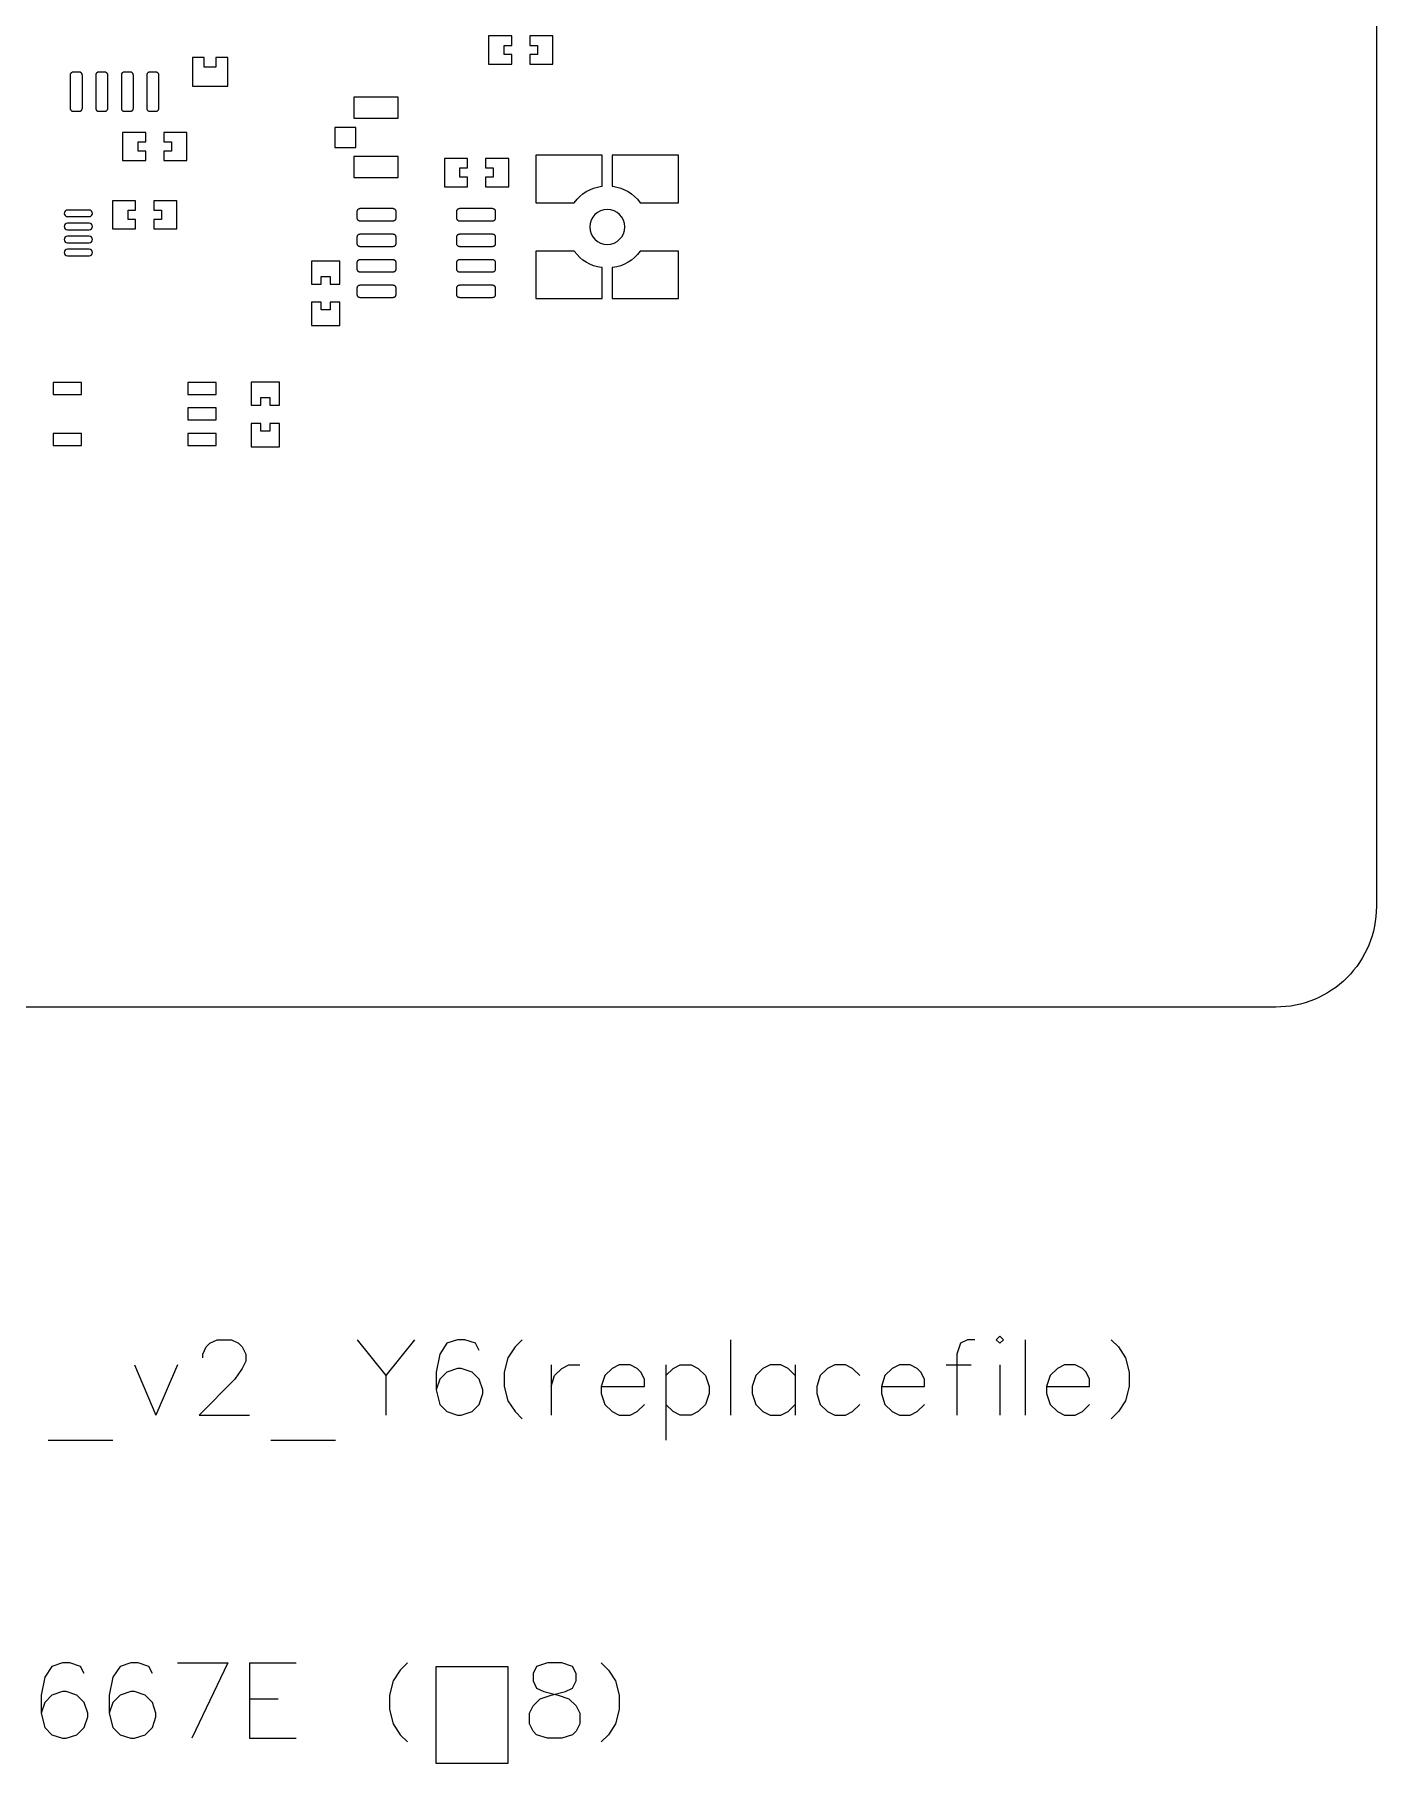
# Model space of a CAD drawing. Extents: x -75 to 75, y -125 to 75.
# Drawn here: x 8.3 to 75, y -112.6 to -26.6 of the extents above; entities that cross this region are included whole.
import ezdxf

# ---------------------------------------------------------------- set-up
doc = ezdxf.new("R2010")
doc.units = 0
doc.header["$MEASUREMENT"] = 0
doc.layers.get('0').update_dxf_attribs({"linetype": 'CONTINUOUS'})

msp = doc.modelspace()

# ---------------------------------------------------------------- linework, layer by layer
for points in [[(74.9996, -0.250297), (74.9996, -70.000298), (74.9996, -70.000298, -0.414214), (69.999604, -75.000293), (69.999604, -75.000293), (0.24958, -75.000293)], [(10.99, -35.69, 0.970149), (10.99, -35.36), (10.99, -35.36), (9.91, -35.36), (9.91, -35.36, 0.970163), (9.91, -35.69), (9.91, -35.69), (10.99, -35.69)], [(10.99, -36.34, 0.970149), (10.99, -36.01), (10.99, -36.01), (9.91, -36.01), (9.91, -36.01, 0.970163), (9.91, -36.34), (9.91, -36.34), (10.99, -36.34)], [(35.88, -36.2, 1), (37.62, -36.2), (37.62, -36.2, 1), (35.88, -36.2)], [(10.99, -36.99, 0.970149), (10.99, -36.66), (10.99, -36.66), (9.91, -36.66), (9.91, -36.66, 0.970163), (9.91, -36.99), (9.91, -36.99), (10.99, -36.99)], [(10.99, -37.64, 0.970149), (10.99, -37.31), (10.99, -37.31), (9.91, -37.31), (9.91, -37.31, 0.970163), (9.91, -37.64), (9.91, -37.64), (10.99, -37.64)]]:
    msp.add_lwpolyline(points, format="xyb")
for points in [[(32, -26.7), (30.85, -26.7), (30.85, -26.7), (30.85, -28.1), (30.85, -28.1), (32, -28.1), (32, -28.1), (32, -27.63), (32, -27.63), (31.62, -27.63), (31.62, -27.63), (31.62, -27.17), (31.62, -27.17), (32, -27.17), (32, -27.17), (32, -26.7)], [(34.05, -26.7), (32.9, -26.7), (32.9, -26.7), (32.9, -27.17), (32.9, -27.17), (33.28, -27.17), (33.28, -27.17), (33.28, -27.63), (33.28, -27.63), (32.9, -27.63), (32.9, -27.63), (32.9, -28.1), (32.9, -28.1), (34.05, -28.1), (34.05, -28.1), (34.05, -26.7)], [(17.88, -27.78), (17.29, -27.78), (17.29, -27.78), (17.29, -28.25), (17.29, -28.25), (16.71, -28.25), (16.71, -28.25), (16.71, -27.78), (16.71, -27.78), (16.12, -27.78), (16.12, -27.78), (16.12, -29.2), (16.12, -29.2), (17.88, -29.2), (17.88, -29.2), (17.88, -27.78)], [(10.49, -28.5), (10.2, -28.5), (10.2, -28.5), (10.18, -28.5), (10.18, -28.5), (10.17, -28.5), (10.17, -28.5), (10.15, -28.51), (10.15, -28.51), (10.14, -28.51), (10.14, -28.51), (10.12, -28.52), (10.12, -28.52), (10.11, -28.53), (10.11, -28.53), (10.1, -28.53), (10.1, -28.53), (10.09, -28.54), (10.09, -28.54), (10.08, -28.56), (10.08, -28.56), (10.07, -28.57), (10.07, -28.57), (10.06, -28.58), (10.06, -28.58), (10.06, -28.59), (10.06, -28.59), (10.05, -28.61), (10.05, -28.61), (10.05, -28.62), (10.05, -28.62), (10.05, -28.64), (10.05, -28.64), (10.05, -28.65), (10.05, -28.65), (10.05, -30.3), (10.05, -30.3), (10.05, -30.32), (10.05, -30.32), (10.05, -30.33), (10.05, -30.33), (10.05, -30.34), (10.05, -30.34), (10.06, -30.36), (10.06, -30.36), (10.06, -30.37), (10.06, -30.37), (10.07, -30.38), (10.07, -30.38), (10.08, -30.39), (10.08, -30.39), (10.09, -30.41), (10.09, -30.41), (10.1, -30.42), (10.1, -30.42), (10.11, -30.42), (10.11, -30.42), (10.12, -30.43), (10.12, -30.43), (10.14, -30.44), (10.14, -30.44), (10.15, -30.44), (10.15, -30.44), (10.17, -30.45), (10.17, -30.45), (10.18, -30.45), (10.18, -30.45), (10.2, -30.45), (10.2, -30.45), (10.49, -30.45), (10.49, -30.45), (10.51, -30.45), (10.51, -30.45), (10.52, -30.45), (10.52, -30.45), (10.54, -30.44), (10.54, -30.44), (10.55, -30.44), (10.55, -30.44), (10.57, -30.43), (10.57, -30.43), (10.58, -30.42), (10.58, -30.42), (10.59, -30.42), (10.59, -30.42), (10.6, -30.41), (10.6, -30.41), (10.61, -30.39), (10.61, -30.39), (10.62, -30.38), (10.62, -30.38), (10.63, -30.37), (10.63, -30.37), (10.63, -30.36), (10.63, -30.36), (10.64, -30.34), (10.64, -30.34), (10.64, -30.33), (10.64, -30.33), (10.64, -30.32), (10.64, -30.32), (10.65, -30.3), (10.65, -30.3), (10.65, -28.65), (10.65, -28.65), (10.64, -28.64), (10.64, -28.64), (10.64, -28.62), (10.64, -28.62), (10.64, -28.61), (10.64, -28.61), (10.63, -28.59), (10.63, -28.59), (10.63, -28.58), (10.63, -28.58), (10.62, -28.57), (10.62, -28.57), (10.61, -28.56), (10.61, -28.56), (10.6, -28.54), (10.6, -28.54), (10.59, -28.53), (10.59, -28.53), (10.58, -28.53), (10.58, -28.53), (10.57, -28.52), (10.57, -28.52), (10.55, -28.51), (10.55, -28.51), (10.54, -28.51), (10.54, -28.51), (10.52, -28.5), (10.52, -28.5), (10.51, -28.5), (10.51, -28.5), (10.49, -28.5)], [(11.77, -28.5), (11.46, -28.5), (11.46, -28.5), (11.45, -28.5), (11.45, -28.5), (11.44, -28.5), (11.44, -28.5), (11.42, -28.51), (11.42, -28.51), (11.41, -28.51), (11.41, -28.51), (11.39, -28.52), (11.39, -28.52), (11.38, -28.53), (11.38, -28.53), (11.37, -28.53), (11.37, -28.53), (11.36, -28.54), (11.36, -28.54), (11.35, -28.56), (11.35, -28.56), (11.34, -28.57), (11.34, -28.57), (11.33, -28.58), (11.33, -28.58), (11.33, -28.59), (11.33, -28.59), (11.32, -28.61), (11.32, -28.61), (11.32, -28.62), (11.32, -28.62), (11.32, -28.64), (11.32, -28.64), (11.32, -28.65), (11.32, -28.65), (11.32, -30.3), (11.32, -30.3), (11.32, -30.32), (11.32, -30.32), (11.32, -30.33), (11.32, -30.33), (11.32, -30.34), (11.32, -30.34), (11.33, -30.36), (11.33, -30.36), (11.33, -30.37), (11.33, -30.37), (11.34, -30.38), (11.34, -30.38), (11.35, -30.39), (11.35, -30.39), (11.36, -30.41), (11.36, -30.41), (11.37, -30.42), (11.37, -30.42), (11.38, -30.42), (11.38, -30.42), (11.39, -30.43), (11.39, -30.43), (11.41, -30.44), (11.41, -30.44), (11.42, -30.44), (11.42, -30.44), (11.44, -30.45), (11.44, -30.45), (11.45, -30.45), (11.45, -30.45), (11.46, -30.45), (11.46, -30.45), (11.77, -30.45), (11.77, -30.45), (11.78, -30.45), (11.78, -30.45), (11.79, -30.45), (11.79, -30.45), (11.81, -30.44), (11.81, -30.44), (11.82, -30.44), (11.82, -30.44), (11.84, -30.43), (11.84, -30.43), (11.85, -30.42), (11.85, -30.42), (11.86, -30.42), (11.86, -30.42), (11.87, -30.41), (11.87, -30.41), (11.88, -30.39), (11.88, -30.39), (11.89, -30.38), (11.89, -30.38), (11.9, -30.37), (11.9, -30.37), (11.9, -30.36), (11.9, -30.36), (11.91, -30.34), (11.91, -30.34), (11.91, -30.33), (11.91, -30.33), (11.91, -30.32), (11.91, -30.32), (11.92, -30.3), (11.92, -30.3), (11.92, -28.65), (11.92, -28.65), (11.91, -28.64), (11.91, -28.64), (11.91, -28.62), (11.91, -28.62), (11.91, -28.61), (11.91, -28.61), (11.9, -28.59), (11.9, -28.59), (11.9, -28.58), (11.9, -28.58), (11.89, -28.57), (11.89, -28.57), (11.88, -28.56), (11.88, -28.56), (11.87, -28.54), (11.87, -28.54), (11.86, -28.53), (11.86, -28.53), (11.85, -28.53), (11.85, -28.53), (11.84, -28.52), (11.84, -28.52), (11.82, -28.51), (11.82, -28.51), (11.81, -28.51), (11.81, -28.51), (11.79, -28.5), (11.79, -28.5), (11.78, -28.5), (11.78, -28.5), (11.77, -28.5)], [(13.04, -28.5), (12.73, -28.5), (12.73, -28.5), (12.72, -28.5), (12.72, -28.5), (12.71, -28.5), (12.71, -28.5), (12.69, -28.51), (12.69, -28.51), (12.68, -28.51), (12.68, -28.51), (12.66, -28.52), (12.66, -28.52), (12.65, -28.53), (12.65, -28.53), (12.64, -28.53), (12.64, -28.53), (12.63, -28.54), (12.63, -28.54), (12.62, -28.56), (12.62, -28.56), (12.61, -28.57), (12.61, -28.57), (12.6, -28.58), (12.6, -28.58), (12.6, -28.59), (12.6, -28.59), (12.59, -28.61), (12.59, -28.61), (12.59, -28.62), (12.59, -28.62), (12.59, -28.64), (12.59, -28.64), (12.59, -28.65), (12.59, -28.65), (12.59, -30.3), (12.59, -30.3), (12.59, -30.32), (12.59, -30.32), (12.59, -30.33), (12.59, -30.33), (12.59, -30.34), (12.59, -30.34), (12.6, -30.36), (12.6, -30.36), (12.6, -30.37), (12.6, -30.37), (12.61, -30.38), (12.61, -30.38), (12.62, -30.39), (12.62, -30.39), (12.63, -30.41), (12.63, -30.41), (12.64, -30.42), (12.64, -30.42), (12.65, -30.42), (12.65, -30.42), (12.66, -30.43), (12.66, -30.43), (12.68, -30.44), (12.68, -30.44), (12.69, -30.44), (12.69, -30.44), (12.71, -30.45), (12.71, -30.45), (12.72, -30.45), (12.72, -30.45), (12.73, -30.45), (12.73, -30.45), (13.04, -30.45), (13.04, -30.45), (13.05, -30.45), (13.05, -30.45), (13.06, -30.45), (13.06, -30.45), (13.08, -30.44), (13.08, -30.44), (13.09, -30.44), (13.09, -30.44), (13.11, -30.43), (13.11, -30.43), (13.12, -30.42), (13.12, -30.42), (13.13, -30.42), (13.13, -30.42), (13.14, -30.41), (13.14, -30.41), (13.15, -30.39), (13.15, -30.39), (13.16, -30.38), (13.16, -30.38), (13.17, -30.37), (13.17, -30.37), (13.17, -30.36), (13.17, -30.36), (13.18, -30.34), (13.18, -30.34), (13.18, -30.33), (13.18, -30.33), (13.18, -30.32), (13.18, -30.32), (13.19, -30.3), (13.19, -30.3), (13.19, -28.65), (13.19, -28.65), (13.18, -28.64), (13.18, -28.64), (13.18, -28.62), (13.18, -28.62), (13.18, -28.61), (13.18, -28.61), (13.17, -28.59), (13.17, -28.59), (13.17, -28.58), (13.17, -28.58), (13.16, -28.57), (13.16, -28.57), (13.15, -28.56), (13.15, -28.56), (13.14, -28.54), (13.14, -28.54), (13.13, -28.53), (13.13, -28.53), (13.12, -28.53), (13.12, -28.53), (13.11, -28.52), (13.11, -28.52), (13.09, -28.51), (13.09, -28.51), (13.08, -28.51), (13.08, -28.51), (13.06, -28.5), (13.06, -28.5), (13.05, -28.5), (13.05, -28.5), (13.04, -28.5)], [(14.31, -28.5), (14, -28.5), (14, -28.5), (13.99, -28.5), (13.99, -28.5), (13.98, -28.5), (13.98, -28.5), (13.96, -28.51), (13.96, -28.51), (13.95, -28.51), (13.95, -28.51), (13.93, -28.52), (13.93, -28.52), (13.92, -28.53), (13.92, -28.53), (13.91, -28.53), (13.91, -28.53), (13.9, -28.54), (13.9, -28.54), (13.89, -28.56), (13.89, -28.56), (13.88, -28.57), (13.88, -28.57), (13.87, -28.58), (13.87, -28.58), (13.87, -28.59), (13.87, -28.59), (13.86, -28.61), (13.86, -28.61), (13.86, -28.62), (13.86, -28.62), (13.86, -28.64), (13.86, -28.64), (13.86, -28.65), (13.86, -28.65), (13.86, -30.3), (13.86, -30.3), (13.86, -30.32), (13.86, -30.32), (13.86, -30.33), (13.86, -30.33), (13.86, -30.34), (13.86, -30.34), (13.87, -30.36), (13.87, -30.36), (13.87, -30.37), (13.87, -30.37), (13.88, -30.38), (13.88, -30.38), (13.89, -30.39), (13.89, -30.39), (13.9, -30.41), (13.9, -30.41), (13.91, -30.42), (13.91, -30.42), (13.92, -30.42), (13.92, -30.42), (13.93, -30.43), (13.93, -30.43), (13.95, -30.44), (13.95, -30.44), (13.96, -30.44), (13.96, -30.44), (13.98, -30.45), (13.98, -30.45), (13.99, -30.45), (13.99, -30.45), (14, -30.45), (14, -30.45), (14.31, -30.45), (14.31, -30.45), (14.32, -30.45), (14.32, -30.45), (14.33, -30.45), (14.33, -30.45), (14.35, -30.44), (14.35, -30.44), (14.36, -30.44), (14.36, -30.44), (14.38, -30.43), (14.38, -30.43), (14.39, -30.42), (14.39, -30.42), (14.4, -30.42), (14.4, -30.42), (14.41, -30.41), (14.41, -30.41), (14.42, -30.39), (14.42, -30.39), (14.43, -30.38), (14.43, -30.38), (14.44, -30.37), (14.44, -30.37), (14.44, -30.36), (14.44, -30.36), (14.45, -30.34), (14.45, -30.34), (14.45, -30.33), (14.45, -30.33), (14.45, -30.32), (14.45, -30.32), (14.45, -30.3), (14.45, -30.3), (14.45, -28.65), (14.45, -28.65), (14.45, -28.64), (14.45, -28.64), (14.45, -28.62), (14.45, -28.62), (14.45, -28.61), (14.45, -28.61), (14.44, -28.59), (14.44, -28.59), (14.44, -28.58), (14.44, -28.58), (14.43, -28.57), (14.43, -28.57), (14.42, -28.56), (14.42, -28.56), (14.41, -28.54), (14.41, -28.54), (14.4, -28.53), (14.4, -28.53), (14.39, -28.53), (14.39, -28.53), (14.38, -28.52), (14.38, -28.52), (14.36, -28.51), (14.36, -28.51), (14.35, -28.51), (14.35, -28.51), (14.33, -28.5), (14.33, -28.5), (14.32, -28.5), (14.32, -28.5), (14.31, -28.5)], [(26.35, -29.75), (24.15, -29.75), (24.15, -29.75), (24.15, -30.8), (24.15, -30.8), (26.35, -30.8), (26.35, -30.8), (26.35, -29.75)], [(13.8, -31.5), (12.65, -31.5), (12.65, -31.5), (12.65, -32.9), (12.65, -32.9), (13.8, -32.9), (13.8, -32.9), (13.8, -32.43), (13.8, -32.43), (13.42, -32.43), (13.42, -32.43), (13.42, -31.97), (13.42, -31.97), (13.8, -31.97), (13.8, -31.97), (13.8, -31.5)], [(15.85, -31.5), (14.7, -31.5), (14.7, -31.5), (14.7, -31.97), (14.7, -31.97), (15.08, -31.97), (15.08, -31.97), (15.08, -32.43), (15.08, -32.43), (14.7, -32.43), (14.7, -32.43), (14.7, -32.9), (14.7, -32.9), (15.85, -32.9), (15.85, -32.9), (15.85, -31.5)], [(24.25, -31.25), (23.2, -31.25), (23.2, -31.25), (23.2, -32.25), (23.2, -32.25), (24.25, -32.25), (24.25, -32.25), (24.25, -31.25)], [(36.5, -32.64), (33.2, -32.64), (33.2, -32.64), (33.2, -35), (33.2, -35), (35.11, -35), (35.11, -35), (35.25, -34.82), (35.25, -34.82), (35.39, -34.68), (35.39, -34.68), (35.54, -34.55), (35.54, -34.55), (35.71, -34.44), (35.71, -34.44), (35.89, -34.35), (35.89, -34.35), (36.07, -34.27), (36.07, -34.27), (36.27, -34.22), (36.27, -34.22), (36.47, -34.18), (36.47, -34.18), (36.5, -34.18), (36.5, -34.18), (36.5, -32.64)], [(40.3, -32.64), (37, -32.64), (37, -32.64), (37, -34.18), (37, -34.18), (37.03, -34.18), (37.03, -34.18), (37.23, -34.22), (37.23, -34.22), (37.43, -34.27), (37.43, -34.27), (37.61, -34.35), (37.61, -34.35), (37.79, -34.44), (37.79, -34.44), (37.96, -34.55), (37.96, -34.55), (38.11, -34.68), (38.11, -34.68), (38.25, -34.82), (38.25, -34.82), (38.39, -35), (38.39, -35), (40.3, -35), (40.3, -35), (40.3, -32.64)], [(26.35, -32.7), (24.15, -32.7), (24.15, -32.7), (24.15, -33.75), (24.15, -33.75), (26.35, -33.75), (26.35, -33.75), (26.35, -32.7)], [(29.8, -32.8), (28.65, -32.8), (28.65, -32.8), (28.65, -34.2), (28.65, -34.2), (29.8, -34.2), (29.8, -34.2), (29.8, -33.73), (29.8, -33.73), (29.42, -33.73), (29.42, -33.73), (29.42, -33.27), (29.42, -33.27), (29.8, -33.27), (29.8, -33.27), (29.8, -32.8)], [(31.85, -32.8), (30.7, -32.8), (30.7, -32.8), (30.7, -33.27), (30.7, -33.27), (31.08, -33.27), (31.08, -33.27), (31.08, -33.73), (31.08, -33.73), (30.7, -33.73), (30.7, -33.73), (30.7, -34.2), (30.7, -34.2), (31.85, -34.2), (31.85, -34.2), (31.85, -32.8)], [(13.3, -34.9), (12.15, -34.9), (12.15, -34.9), (12.15, -36.3), (12.15, -36.3), (13.3, -36.3), (13.3, -36.3), (13.3, -35.83), (13.3, -35.83), (12.92, -35.83), (12.92, -35.83), (12.92, -35.37), (12.92, -35.37), (13.3, -35.37), (13.3, -35.37), (13.3, -34.9)], [(15.35, -34.9), (14.2, -34.9), (14.2, -34.9), (14.2, -35.37), (14.2, -35.37), (14.58, -35.37), (14.58, -35.37), (14.58, -35.83), (14.58, -35.83), (14.2, -35.83), (14.2, -35.83), (14.2, -36.3), (14.2, -36.3), (15.35, -36.3), (15.35, -36.3), (15.35, -34.9)], [(26.1, -35.29), (24.45, -35.29), (24.45, -35.29), (24.44, -35.3), (24.44, -35.3), (24.42, -35.3), (24.42, -35.3), (24.41, -35.3), (24.41, -35.3), (24.39, -35.31), (24.39, -35.31), (24.38, -35.31), (24.38, -35.31), (24.37, -35.32), (24.37, -35.32), (24.35, -35.33), (24.35, -35.33), (24.34, -35.34), (24.34, -35.34), (24.33, -35.35), (24.33, -35.35), (24.33, -35.36), (24.33, -35.36), (24.32, -35.37), (24.32, -35.37), (24.31, -35.39), (24.31, -35.39), (24.31, -35.4), (24.31, -35.4), (24.3, -35.42), (24.3, -35.42), (24.3, -35.43), (24.3, -35.43), (24.3, -35.45), (24.3, -35.45), (24.3, -35.74), (24.3, -35.74), (24.3, -35.76), (24.3, -35.76), (24.3, -35.77), (24.3, -35.77), (24.31, -35.79), (24.31, -35.79), (24.31, -35.8), (24.31, -35.8), (24.32, -35.82), (24.32, -35.82), (24.33, -35.83), (24.33, -35.83), (24.33, -35.84), (24.33, -35.84), (24.34, -35.85), (24.34, -35.85), (24.35, -35.86), (24.35, -35.86), (24.37, -35.87), (24.37, -35.87), (24.38, -35.88), (24.38, -35.88), (24.39, -35.88), (24.39, -35.88), (24.41, -35.89), (24.41, -35.89), (24.42, -35.89), (24.42, -35.89), (24.44, -35.89), (24.44, -35.89), (24.45, -35.9), (24.45, -35.9), (26.1, -35.9), (26.1, -35.9), (26.12, -35.89), (26.12, -35.89), (26.13, -35.89), (26.13, -35.89), (26.14, -35.89), (26.14, -35.89), (26.16, -35.88), (26.16, -35.88), (26.17, -35.88), (26.17, -35.88), (26.18, -35.87), (26.18, -35.87), (26.2, -35.86), (26.2, -35.86), (26.21, -35.85), (26.21, -35.85), (26.22, -35.84), (26.22, -35.84), (26.23, -35.83), (26.23, -35.83), (26.23, -35.82), (26.23, -35.82), (26.24, -35.8), (26.24, -35.8), (26.24, -35.79), (26.24, -35.79), (26.25, -35.77), (26.25, -35.77), (26.25, -35.76), (26.25, -35.76), (26.25, -35.74), (26.25, -35.74), (26.25, -35.45), (26.25, -35.45), (26.25, -35.43), (26.25, -35.43), (26.25, -35.42), (26.25, -35.42), (26.24, -35.4), (26.24, -35.4), (26.24, -35.39), (26.24, -35.39), (26.23, -35.37), (26.23, -35.37), (26.23, -35.36), (26.23, -35.36), (26.22, -35.35), (26.22, -35.35), (26.21, -35.34), (26.21, -35.34), (26.2, -35.33), (26.2, -35.33), (26.18, -35.32), (26.18, -35.32), (26.17, -35.31), (26.17, -35.31), (26.16, -35.31), (26.16, -35.31), (26.14, -35.3), (26.14, -35.3), (26.13, -35.3), (26.13, -35.3), (26.12, -35.3), (26.12, -35.3), (26.1, -35.29)], [(31.05, -35.29), (29.4, -35.29), (29.4, -35.29), (29.39, -35.3), (29.39, -35.3), (29.37, -35.3), (29.37, -35.3), (29.36, -35.3), (29.36, -35.3), (29.34, -35.31), (29.34, -35.31), (29.33, -35.31), (29.33, -35.31), (29.32, -35.32), (29.32, -35.32), (29.3, -35.33), (29.3, -35.33), (29.29, -35.34), (29.29, -35.34), (29.28, -35.35), (29.28, -35.35), (29.28, -35.36), (29.28, -35.36), (29.27, -35.37), (29.27, -35.37), (29.26, -35.39), (29.26, -35.39), (29.26, -35.4), (29.26, -35.4), (29.25, -35.42), (29.25, -35.42), (29.25, -35.43), (29.25, -35.43), (29.25, -35.45), (29.25, -35.45), (29.25, -35.74), (29.25, -35.74), (29.25, -35.76), (29.25, -35.76), (29.25, -35.77), (29.25, -35.77), (29.26, -35.79), (29.26, -35.79), (29.26, -35.8), (29.26, -35.8), (29.27, -35.82), (29.27, -35.82), (29.28, -35.83), (29.28, -35.83), (29.28, -35.84), (29.28, -35.84), (29.29, -35.85), (29.29, -35.85), (29.3, -35.86), (29.3, -35.86), (29.32, -35.87), (29.32, -35.87), (29.33, -35.88), (29.33, -35.88), (29.34, -35.88), (29.34, -35.88), (29.36, -35.89), (29.36, -35.89), (29.37, -35.89), (29.37, -35.89), (29.39, -35.89), (29.39, -35.89), (29.4, -35.9), (29.4, -35.9), (31.05, -35.9), (31.05, -35.9), (31.07, -35.89), (31.07, -35.89), (31.08, -35.89), (31.08, -35.89), (31.09, -35.89), (31.09, -35.89), (31.11, -35.88), (31.11, -35.88), (31.12, -35.88), (31.12, -35.88), (31.13, -35.87), (31.13, -35.87), (31.15, -35.86), (31.15, -35.86), (31.16, -35.85), (31.16, -35.85), (31.17, -35.84), (31.17, -35.84), (31.18, -35.83), (31.18, -35.83), (31.18, -35.82), (31.18, -35.82), (31.19, -35.8), (31.19, -35.8), (31.19, -35.79), (31.19, -35.79), (31.2, -35.77), (31.2, -35.77), (31.2, -35.76), (31.2, -35.76), (31.2, -35.74), (31.2, -35.74), (31.2, -35.45), (31.2, -35.45), (31.2, -35.43), (31.2, -35.43), (31.2, -35.42), (31.2, -35.42), (31.19, -35.4), (31.19, -35.4), (31.19, -35.39), (31.19, -35.39), (31.18, -35.37), (31.18, -35.37), (31.18, -35.36), (31.18, -35.36), (31.17, -35.35), (31.17, -35.35), (31.16, -35.34), (31.16, -35.34), (31.15, -35.33), (31.15, -35.33), (31.13, -35.32), (31.13, -35.32), (31.12, -35.31), (31.12, -35.31), (31.11, -35.31), (31.11, -35.31), (31.09, -35.3), (31.09, -35.3), (31.08, -35.3), (31.08, -35.3), (31.07, -35.3), (31.07, -35.3), (31.05, -35.29)], [(26.1, -36.56), (24.45, -36.56), (24.45, -36.56), (24.44, -36.57), (24.44, -36.57), (24.42, -36.57), (24.42, -36.57), (24.41, -36.57), (24.41, -36.57), (24.39, -36.58), (24.39, -36.58), (24.38, -36.58), (24.38, -36.58), (24.37, -36.59), (24.37, -36.59), (24.35, -36.6), (24.35, -36.6), (24.34, -36.61), (24.34, -36.61), (24.33, -36.62), (24.33, -36.62), (24.33, -36.63), (24.33, -36.63), (24.32, -36.64), (24.32, -36.64), (24.31, -36.66), (24.31, -36.66), (24.31, -36.67), (24.31, -36.67), (24.3, -36.69), (24.3, -36.69), (24.3, -36.7), (24.3, -36.7), (24.3, -36.72), (24.3, -36.72), (24.3, -37.01), (24.3, -37.01), (24.3, -37.03), (24.3, -37.03), (24.3, -37.04), (24.3, -37.04), (24.31, -37.06), (24.31, -37.06), (24.31, -37.07), (24.31, -37.07), (24.32, -37.09), (24.32, -37.09), (24.33, -37.1), (24.33, -37.1), (24.33, -37.11), (24.33, -37.11), (24.34, -37.12), (24.34, -37.12), (24.35, -37.13), (24.35, -37.13), (24.37, -37.14), (24.37, -37.14), (24.38, -37.15), (24.38, -37.15), (24.39, -37.15), (24.39, -37.15), (24.41, -37.16), (24.41, -37.16), (24.42, -37.16), (24.42, -37.16), (24.44, -37.16), (24.44, -37.16), (24.45, -37.17), (24.45, -37.17), (26.1, -37.17), (26.1, -37.17), (26.12, -37.16), (26.12, -37.16), (26.13, -37.16), (26.13, -37.16), (26.14, -37.16), (26.14, -37.16), (26.16, -37.15), (26.16, -37.15), (26.17, -37.15), (26.17, -37.15), (26.18, -37.14), (26.18, -37.14), (26.2, -37.13), (26.2, -37.13), (26.21, -37.12), (26.21, -37.12), (26.22, -37.11), (26.22, -37.11), (26.23, -37.1), (26.23, -37.1), (26.23, -37.09), (26.23, -37.09), (26.24, -37.07), (26.24, -37.07), (26.24, -37.06), (26.24, -37.06), (26.25, -37.04), (26.25, -37.04), (26.25, -37.03), (26.25, -37.03), (26.25, -37.01), (26.25, -37.01), (26.25, -36.72), (26.25, -36.72), (26.25, -36.7), (26.25, -36.7), (26.25, -36.69), (26.25, -36.69), (26.24, -36.67), (26.24, -36.67), (26.24, -36.66), (26.24, -36.66), (26.23, -36.64), (26.23, -36.64), (26.23, -36.63), (26.23, -36.63), (26.22, -36.62), (26.22, -36.62), (26.21, -36.61), (26.21, -36.61), (26.2, -36.6), (26.2, -36.6), (26.18, -36.59), (26.18, -36.59), (26.17, -36.58), (26.17, -36.58), (26.16, -36.58), (26.16, -36.58), (26.14, -36.57), (26.14, -36.57), (26.13, -36.57), (26.13, -36.57), (26.12, -36.57), (26.12, -36.57), (26.1, -36.56)], [(31.05, -36.56), (29.4, -36.56), (29.4, -36.56), (29.39, -36.57), (29.39, -36.57), (29.37, -36.57), (29.37, -36.57), (29.36, -36.57), (29.36, -36.57), (29.34, -36.58), (29.34, -36.58), (29.33, -36.58), (29.33, -36.58), (29.32, -36.59), (29.32, -36.59), (29.3, -36.6), (29.3, -36.6), (29.29, -36.61), (29.29, -36.61), (29.28, -36.62), (29.28, -36.62), (29.28, -36.63), (29.28, -36.63), (29.27, -36.64), (29.27, -36.64), (29.26, -36.66), (29.26, -36.66), (29.26, -36.67), (29.26, -36.67), (29.25, -36.69), (29.25, -36.69), (29.25, -36.7), (29.25, -36.7), (29.25, -36.72), (29.25, -36.72), (29.25, -37.01), (29.25, -37.01), (29.25, -37.03), (29.25, -37.03), (29.25, -37.04), (29.25, -37.04), (29.26, -37.06), (29.26, -37.06), (29.26, -37.07), (29.26, -37.07), (29.27, -37.09), (29.27, -37.09), (29.28, -37.1), (29.28, -37.1), (29.28, -37.11), (29.28, -37.11), (29.29, -37.12), (29.29, -37.12), (29.3, -37.13), (29.3, -37.13), (29.32, -37.14), (29.32, -37.14), (29.33, -37.15), (29.33, -37.15), (29.34, -37.15), (29.34, -37.15), (29.36, -37.16), (29.36, -37.16), (29.37, -37.16), (29.37, -37.16), (29.39, -37.16), (29.39, -37.16), (29.4, -37.17), (29.4, -37.17), (31.05, -37.17), (31.05, -37.17), (31.07, -37.16), (31.07, -37.16), (31.08, -37.16), (31.08, -37.16), (31.09, -37.16), (31.09, -37.16), (31.11, -37.15), (31.11, -37.15), (31.12, -37.15), (31.12, -37.15), (31.13, -37.14), (31.13, -37.14), (31.15, -37.13), (31.15, -37.13), (31.16, -37.12), (31.16, -37.12), (31.17, -37.11), (31.17, -37.11), (31.18, -37.1), (31.18, -37.1), (31.18, -37.09), (31.18, -37.09), (31.19, -37.07), (31.19, -37.07), (31.19, -37.06), (31.19, -37.06), (31.2, -37.04), (31.2, -37.04), (31.2, -37.03), (31.2, -37.03), (31.2, -37.01), (31.2, -37.01), (31.2, -36.72), (31.2, -36.72), (31.2, -36.7), (31.2, -36.7), (31.2, -36.69), (31.2, -36.69), (31.19, -36.67), (31.19, -36.67), (31.19, -36.66), (31.19, -36.66), (31.18, -36.64), (31.18, -36.64), (31.18, -36.63), (31.18, -36.63), (31.17, -36.62), (31.17, -36.62), (31.16, -36.61), (31.16, -36.61), (31.15, -36.6), (31.15, -36.6), (31.13, -36.59), (31.13, -36.59), (31.12, -36.58), (31.12, -36.58), (31.11, -36.58), (31.11, -36.58), (31.09, -36.57), (31.09, -36.57), (31.08, -36.57), (31.08, -36.57), (31.07, -36.57), (31.07, -36.57), (31.05, -36.56)], [(35.11, -37.4), (33.2, -37.4), (33.2, -37.4), (33.2, -39.76), (33.2, -39.76), (36.5, -39.76), (36.5, -39.76), (36.5, -38.22), (36.5, -38.22), (36.47, -38.22), (36.47, -38.22), (36.27, -38.18), (36.27, -38.18), (36.07, -38.13), (36.07, -38.13), (35.89, -38.05), (35.89, -38.05), (35.71, -37.96), (35.71, -37.96), (35.54, -37.85), (35.54, -37.85), (35.39, -37.72), (35.39, -37.72), (35.25, -37.58), (35.25, -37.58), (35.11, -37.4)], [(40.3, -37.4), (38.39, -37.4), (38.39, -37.4), (38.25, -37.58), (38.25, -37.58), (38.11, -37.72), (38.11, -37.72), (37.96, -37.85), (37.96, -37.85), (37.79, -37.96), (37.79, -37.96), (37.61, -38.05), (37.61, -38.05), (37.43, -38.13), (37.43, -38.13), (37.23, -38.18), (37.23, -38.18), (37.03, -38.22), (37.03, -38.22), (37, -38.22), (37, -38.22), (37, -39.76), (37, -39.76), (40.3, -39.76), (40.3, -39.76), (40.3, -37.4)], [(23.45, -37.9), (22.05, -37.9), (22.05, -37.9), (22.05, -39.05), (22.05, -39.05), (22.52, -39.05), (22.52, -39.05), (22.52, -38.67), (22.52, -38.67), (22.98, -38.67), (22.98, -38.67), (22.98, -39.05), (22.98, -39.05), (23.45, -39.05), (23.45, -39.05), (23.45, -37.9)], [(26.1, -37.83), (24.45, -37.83), (24.45, -37.83), (24.44, -37.84), (24.44, -37.84), (24.42, -37.84), (24.42, -37.84), (24.41, -37.84), (24.41, -37.84), (24.39, -37.85), (24.39, -37.85), (24.38, -37.85), (24.38, -37.85), (24.37, -37.86), (24.37, -37.86), (24.35, -37.87), (24.35, -37.87), (24.34, -37.88), (24.34, -37.88), (24.33, -37.89), (24.33, -37.89), (24.33, -37.9), (24.33, -37.9), (24.32, -37.91), (24.32, -37.91), (24.31, -37.93), (24.31, -37.93), (24.31, -37.94), (24.31, -37.94), (24.3, -37.96), (24.3, -37.96), (24.3, -37.97), (24.3, -37.97), (24.3, -37.99), (24.3, -37.99), (24.3, -38.28), (24.3, -38.28), (24.3, -38.3), (24.3, -38.3), (24.3, -38.31), (24.3, -38.31), (24.31, -38.33), (24.31, -38.33), (24.31, -38.34), (24.31, -38.34), (24.32, -38.36), (24.32, -38.36), (24.33, -38.37), (24.33, -38.37), (24.33, -38.38), (24.33, -38.38), (24.34, -38.39), (24.34, -38.39), (24.35, -38.4), (24.35, -38.4), (24.37, -38.41), (24.37, -38.41), (24.38, -38.42), (24.38, -38.42), (24.39, -38.42), (24.39, -38.42), (24.41, -38.43), (24.41, -38.43), (24.42, -38.43), (24.42, -38.43), (24.44, -38.43), (24.44, -38.43), (24.45, -38.44), (24.45, -38.44), (26.1, -38.44), (26.1, -38.44), (26.12, -38.43), (26.12, -38.43), (26.13, -38.43), (26.13, -38.43), (26.14, -38.43), (26.14, -38.43), (26.16, -38.42), (26.16, -38.42), (26.17, -38.42), (26.17, -38.42), (26.18, -38.41), (26.18, -38.41), (26.2, -38.4), (26.2, -38.4), (26.21, -38.39), (26.21, -38.39), (26.22, -38.38), (26.22, -38.38), (26.23, -38.37), (26.23, -38.37), (26.23, -38.36), (26.23, -38.36), (26.24, -38.34), (26.24, -38.34), (26.24, -38.33), (26.24, -38.33), (26.25, -38.31), (26.25, -38.31), (26.25, -38.3), (26.25, -38.3), (26.25, -38.28), (26.25, -38.28), (26.25, -37.99), (26.25, -37.99), (26.25, -37.97), (26.25, -37.97), (26.25, -37.96), (26.25, -37.96), (26.24, -37.94), (26.24, -37.94), (26.24, -37.93), (26.24, -37.93), (26.23, -37.91), (26.23, -37.91), (26.23, -37.9), (26.23, -37.9), (26.22, -37.89), (26.22, -37.89), (26.21, -37.88), (26.21, -37.88), (26.2, -37.87), (26.2, -37.87), (26.18, -37.86), (26.18, -37.86), (26.17, -37.85), (26.17, -37.85), (26.16, -37.85), (26.16, -37.85), (26.14, -37.84), (26.14, -37.84), (26.13, -37.84), (26.13, -37.84), (26.12, -37.84), (26.12, -37.84), (26.1, -37.83)], [(31.05, -37.83), (29.4, -37.83), (29.4, -37.83), (29.39, -37.84), (29.39, -37.84), (29.37, -37.84), (29.37, -37.84), (29.36, -37.84), (29.36, -37.84), (29.34, -37.85), (29.34, -37.85), (29.33, -37.85), (29.33, -37.85), (29.32, -37.86), (29.32, -37.86), (29.3, -37.87), (29.3, -37.87), (29.29, -37.88), (29.29, -37.88), (29.28, -37.89), (29.28, -37.89), (29.28, -37.9), (29.28, -37.9), (29.27, -37.91), (29.27, -37.91), (29.26, -37.93), (29.26, -37.93), (29.26, -37.94), (29.26, -37.94), (29.25, -37.96), (29.25, -37.96), (29.25, -37.97), (29.25, -37.97), (29.25, -37.99), (29.25, -37.99), (29.25, -38.28), (29.25, -38.28), (29.25, -38.3), (29.25, -38.3), (29.25, -38.31), (29.25, -38.31), (29.26, -38.33), (29.26, -38.33), (29.26, -38.34), (29.26, -38.34), (29.27, -38.36), (29.27, -38.36), (29.28, -38.37), (29.28, -38.37), (29.28, -38.38), (29.28, -38.38), (29.29, -38.39), (29.29, -38.39), (29.3, -38.4), (29.3, -38.4), (29.32, -38.41), (29.32, -38.41), (29.33, -38.42), (29.33, -38.42), (29.34, -38.42), (29.34, -38.42), (29.36, -38.43), (29.36, -38.43), (29.37, -38.43), (29.37, -38.43), (29.39, -38.43), (29.39, -38.43), (29.4, -38.44), (29.4, -38.44), (31.05, -38.44), (31.05, -38.44), (31.07, -38.43), (31.07, -38.43), (31.08, -38.43), (31.08, -38.43), (31.09, -38.43), (31.09, -38.43), (31.11, -38.42), (31.11, -38.42), (31.12, -38.42), (31.12, -38.42), (31.13, -38.41), (31.13, -38.41), (31.15, -38.4), (31.15, -38.4), (31.16, -38.39), (31.16, -38.39), (31.17, -38.38), (31.17, -38.38), (31.18, -38.37), (31.18, -38.37), (31.18, -38.36), (31.18, -38.36), (31.19, -38.34), (31.19, -38.34), (31.19, -38.33), (31.19, -38.33), (31.2, -38.31), (31.2, -38.31), (31.2, -38.3), (31.2, -38.3), (31.2, -38.28), (31.2, -38.28), (31.2, -37.99), (31.2, -37.99), (31.2, -37.97), (31.2, -37.97), (31.2, -37.96), (31.2, -37.96), (31.19, -37.94), (31.19, -37.94), (31.19, -37.93), (31.19, -37.93), (31.18, -37.91), (31.18, -37.91), (31.18, -37.9), (31.18, -37.9), (31.17, -37.89), (31.17, -37.89), (31.16, -37.88), (31.16, -37.88), (31.15, -37.87), (31.15, -37.87), (31.13, -37.86), (31.13, -37.86), (31.12, -37.85), (31.12, -37.85), (31.11, -37.85), (31.11, -37.85), (31.09, -37.84), (31.09, -37.84), (31.08, -37.84), (31.08, -37.84), (31.07, -37.84), (31.07, -37.84), (31.05, -37.83)], [(26.1, -39.1), (24.45, -39.1), (24.45, -39.1), (24.44, -39.11), (24.44, -39.11), (24.42, -39.11), (24.42, -39.11), (24.41, -39.11), (24.41, -39.11), (24.39, -39.12), (24.39, -39.12), (24.38, -39.12), (24.38, -39.12), (24.37, -39.13), (24.37, -39.13), (24.35, -39.14), (24.35, -39.14), (24.34, -39.15), (24.34, -39.15), (24.33, -39.16), (24.33, -39.16), (24.33, -39.17), (24.33, -39.17), (24.32, -39.18), (24.32, -39.18), (24.31, -39.2), (24.31, -39.2), (24.31, -39.21), (24.31, -39.21), (24.3, -39.23), (24.3, -39.23), (24.3, -39.24), (24.3, -39.24), (24.3, -39.26), (24.3, -39.26), (24.3, -39.55), (24.3, -39.55), (24.3, -39.57), (24.3, -39.57), (24.3, -39.58), (24.3, -39.58), (24.31, -39.6), (24.31, -39.6), (24.31, -39.61), (24.31, -39.61), (24.32, -39.63), (24.32, -39.63), (24.33, -39.64), (24.33, -39.64), (24.33, -39.65), (24.33, -39.65), (24.34, -39.66), (24.34, -39.66), (24.35, -39.67), (24.35, -39.67), (24.37, -39.68), (24.37, -39.68), (24.38, -39.69), (24.38, -39.69), (24.39, -39.69), (24.39, -39.69), (24.41, -39.7), (24.41, -39.7), (24.42, -39.7), (24.42, -39.7), (24.44, -39.7), (24.44, -39.7), (24.45, -39.71), (24.45, -39.71), (26.1, -39.71), (26.1, -39.71), (26.12, -39.7), (26.12, -39.7), (26.13, -39.7), (26.13, -39.7), (26.14, -39.7), (26.14, -39.7), (26.16, -39.69), (26.16, -39.69), (26.17, -39.69), (26.17, -39.69), (26.18, -39.68), (26.18, -39.68), (26.2, -39.67), (26.2, -39.67), (26.21, -39.66), (26.21, -39.66), (26.22, -39.65), (26.22, -39.65), (26.23, -39.64), (26.23, -39.64), (26.23, -39.63), (26.23, -39.63), (26.24, -39.61), (26.24, -39.61), (26.24, -39.6), (26.24, -39.6), (26.25, -39.58), (26.25, -39.58), (26.25, -39.57), (26.25, -39.57), (26.25, -39.55), (26.25, -39.55), (26.25, -39.26), (26.25, -39.26), (26.25, -39.24), (26.25, -39.24), (26.25, -39.23), (26.25, -39.23), (26.24, -39.21), (26.24, -39.21), (26.24, -39.2), (26.24, -39.2), (26.23, -39.18), (26.23, -39.18), (26.23, -39.17), (26.23, -39.17), (26.22, -39.16), (26.22, -39.16), (26.21, -39.15), (26.21, -39.15), (26.2, -39.14), (26.2, -39.14), (26.18, -39.13), (26.18, -39.13), (26.17, -39.12), (26.17, -39.12), (26.16, -39.12), (26.16, -39.12), (26.14, -39.11), (26.14, -39.11), (26.13, -39.11), (26.13, -39.11), (26.12, -39.11), (26.12, -39.11), (26.1, -39.1)], [(31.05, -39.1), (29.4, -39.1), (29.4, -39.1), (29.39, -39.11), (29.39, -39.11), (29.37, -39.11), (29.37, -39.11), (29.36, -39.11), (29.36, -39.11), (29.34, -39.12), (29.34, -39.12), (29.33, -39.12), (29.33, -39.12), (29.32, -39.13), (29.32, -39.13), (29.3, -39.14), (29.3, -39.14), (29.29, -39.15), (29.29, -39.15), (29.28, -39.16), (29.28, -39.16), (29.28, -39.17), (29.28, -39.17), (29.27, -39.18), (29.27, -39.18), (29.26, -39.2), (29.26, -39.2), (29.26, -39.21), (29.26, -39.21), (29.25, -39.23), (29.25, -39.23), (29.25, -39.24), (29.25, -39.24), (29.25, -39.26), (29.25, -39.26), (29.25, -39.55), (29.25, -39.55), (29.25, -39.57), (29.25, -39.57), (29.25, -39.58), (29.25, -39.58), (29.26, -39.6), (29.26, -39.6), (29.26, -39.61), (29.26, -39.61), (29.27, -39.63), (29.27, -39.63), (29.28, -39.64), (29.28, -39.64), (29.28, -39.65), (29.28, -39.65), (29.29, -39.66), (29.29, -39.66), (29.3, -39.67), (29.3, -39.67), (29.32, -39.68), (29.32, -39.68), (29.33, -39.69), (29.33, -39.69), (29.34, -39.69), (29.34, -39.69), (29.36, -39.7), (29.36, -39.7), (29.37, -39.7), (29.37, -39.7), (29.39, -39.7), (29.39, -39.7), (29.4, -39.71), (29.4, -39.71), (31.05, -39.71), (31.05, -39.71), (31.07, -39.7), (31.07, -39.7), (31.08, -39.7), (31.08, -39.7), (31.09, -39.7), (31.09, -39.7), (31.11, -39.69), (31.11, -39.69), (31.12, -39.69), (31.12, -39.69), (31.13, -39.68), (31.13, -39.68), (31.15, -39.67), (31.15, -39.67), (31.16, -39.66), (31.16, -39.66), (31.17, -39.65), (31.17, -39.65), (31.18, -39.64), (31.18, -39.64), (31.18, -39.63), (31.18, -39.63), (31.19, -39.61), (31.19, -39.61), (31.19, -39.6), (31.19, -39.6), (31.2, -39.58), (31.2, -39.58), (31.2, -39.57), (31.2, -39.57), (31.2, -39.55), (31.2, -39.55), (31.2, -39.26), (31.2, -39.26), (31.2, -39.24), (31.2, -39.24), (31.2, -39.23), (31.2, -39.23), (31.19, -39.21), (31.19, -39.21), (31.19, -39.2), (31.19, -39.2), (31.18, -39.18), (31.18, -39.18), (31.18, -39.17), (31.18, -39.17), (31.17, -39.16), (31.17, -39.16), (31.16, -39.15), (31.16, -39.15), (31.15, -39.14), (31.15, -39.14), (31.13, -39.13), (31.13, -39.13), (31.12, -39.12), (31.12, -39.12), (31.11, -39.12), (31.11, -39.12), (31.09, -39.11), (31.09, -39.11), (31.08, -39.11), (31.08, -39.11), (31.07, -39.11), (31.07, -39.11), (31.05, -39.1)], [(23.45, -39.95), (22.98, -39.95), (22.98, -39.95), (22.98, -40.33), (22.98, -40.33), (22.52, -40.33), (22.52, -40.33), (22.52, -39.95), (22.52, -39.95), (22.05, -39.95), (22.05, -39.95), (22.05, -41.1), (22.05, -41.1), (23.45, -41.1), (23.45, -41.1), (23.45, -39.95)], [(10.6, -43.93), (9.2, -43.93), (9.2, -43.93), (9.2, -44.53), (9.2, -44.53), (10.6, -44.53), (10.6, -44.53), (10.6, -43.93)], [(17.3, -43.93), (15.9, -43.93), (15.9, -43.93), (15.9, -44.53), (15.9, -44.53), (17.3, -44.53), (17.3, -44.53), (17.3, -43.93)], [(20.45, -43.92), (19.05, -43.92), (19.05, -43.92), (19.05, -45.07), (19.05, -45.07), (19.52, -45.07), (19.52, -45.07), (19.52, -44.69), (19.52, -44.69), (19.98, -44.69), (19.98, -44.69), (19.98, -45.07), (19.98, -45.07), (20.45, -45.07), (20.45, -45.07), (20.45, -43.92)], [(17.3, -45.2), (15.9, -45.2), (15.9, -45.2), (15.9, -45.8), (15.9, -45.8), (17.3, -45.8), (17.3, -45.8), (17.3, -45.2)], [(20.45, -45.98), (19.98, -45.98), (19.98, -45.98), (19.98, -46.36), (19.98, -46.36), (19.52, -46.36), (19.52, -46.36), (19.52, -45.98), (19.52, -45.98), (19.05, -45.98), (19.05, -45.98), (19.05, -47.13), (19.05, -47.13), (20.45, -47.13), (20.45, -47.13), (20.45, -45.98)], [(10.6, -46.47), (9.2, -46.47), (9.2, -46.47), (9.2, -47.07), (9.2, -47.07), (10.6, -47.07), (10.6, -47.07), (10.6, -46.47)], [(17.3, -46.47), (15.9, -46.47), (15.9, -46.47), (15.9, -47.07), (15.9, -47.07), (17.3, -47.07), (17.3, -47.07), (17.3, -46.47)], [(16.63252, -92.43333), (16.63252, -92.254766), (16.63252, -92.254766), (16.811095, -91.897617), (16.811095, -91.897617), (16.989663, -91.719043), (16.989663, -91.719043), (17.346807, -91.540479), (17.346807, -91.540479), (18.061094, -91.540479), (18.061094, -91.540479), (18.418237, -91.719043), (18.418237, -91.719043), (18.596805, -91.897617), (18.596805, -91.897617), (18.775381, -92.254766), (18.775381, -92.254766), (18.775381, -92.611904), (18.775381, -92.611904), (18.596805, -92.969053), (18.596805, -92.969053), (18.239662, -93.504766), (18.239662, -93.504766), (16.453951, -95.290479), (16.453951, -95.290479), (18.953949, -95.290479)], [(24.311096, -91.540479), (25.739663, -93.326191), (25.739663, -93.326191), (25.739663, -95.290479)], [(27.168237, -91.540479), (25.739663, -93.326191)], [(30.382522, -92.076191), (30.203953, -91.719043), (30.203953, -91.719043), (29.668235, -91.540479), (29.668235, -91.540479), (29.311091, -91.540479), (29.311091, -91.540479), (28.775378, -91.719043), (28.775378, -91.719043), (28.418235, -92.254766), (28.418235, -92.254766), (28.239668, -93.147617), (28.239668, -93.147617), (28.239668, -94.040479), (28.239668, -94.040479), (28.418235, -94.754766), (28.418235, -94.754766), (28.775378, -95.111904), (28.775378, -95.111904), (29.311091, -95.290479), (29.311091, -95.290479), (29.489666, -95.290479), (29.489666, -95.290479), (30.025378, -95.111904), (30.025378, -95.111904), (30.382522, -94.754766), (30.382522, -94.754766), (30.561096, -94.219053), (30.561096, -94.219053), (30.561096, -94.040479), (30.561096, -94.040479), (30.382522, -93.504766), (30.382522, -93.504766), (30.025378, -93.147617), (30.025378, -93.147617), (29.489666, -92.969053), (29.489666, -92.969053), (29.311091, -92.969053), (29.311091, -92.969053), (28.775378, -93.147617), (28.775378, -93.147617), (28.418235, -93.504766), (28.418235, -93.504766), (28.239668, -94.040479)], [(32.525383, -91.540479), (32.16824, -91.897617), (32.16824, -91.897617), (31.811096, -92.43333), (31.811096, -92.43333), (31.63252, -93.147617), (31.63252, -93.147617), (31.63252, -93.861904), (31.63252, -93.861904), (31.811096, -94.576191), (31.811096, -94.576191), (32.16824, -95.111904), (32.16824, -95.111904), (32.525383, -95.469053)], [(42.882524, -91.540479), (42.882524, -95.290479)], [(55.025376, -91.540479), (54.668232, -91.540479), (54.668232, -91.540479), (54.311099, -91.719043), (54.311099, -91.719043), (54.13252, -92.254766), (54.13252, -92.254766), (54.13252, -95.290479)], [(56.096807, -91.540479), (56.275381, -91.719043), (56.275381, -91.719043), (56.45395, -91.540479), (56.45395, -91.540479), (56.275381, -91.361914), (56.275381, -91.361914), (56.096807, -91.540479)], [(57.525376, -91.540479), (57.525376, -95.290479)], [(61.811099, -91.540479), (62.168232, -91.897617), (62.168232, -91.897617), (62.525386, -92.43333), (62.525386, -92.43333), (62.703945, -93.147617), (62.703945, -93.147617), (62.703945, -93.861904), (62.703945, -93.861904), (62.525386, -94.576191), (62.525386, -94.576191), (62.168232, -95.111904), (62.168232, -95.111904), (61.811099, -95.469053)], [(13.239667, -92.790479), (14.31109, -95.290479)], [(15.382521, -92.790479), (14.31109, -95.290479)], [(33.95395, -92.790479), (33.95395, -95.290479)], [(33.95395, -93.861904), (34.132524, -93.326191), (34.132524, -93.326191), (34.489661, -92.969053), (34.489661, -92.969053), (34.846804, -92.790479), (34.846804, -92.790479), (35.382524, -92.790479)], [(36.453948, -93.861904), (38.596809, -93.861904), (38.596809, -93.861904), (38.596809, -93.504766), (38.596809, -93.504766), (38.418232, -93.147617), (38.418232, -93.147617), (38.239666, -92.969053), (38.239666, -92.969053), (37.882522, -92.790479), (37.882522, -92.790479), (37.346809, -92.790479), (37.346809, -92.790479), (36.989666, -92.969053), (36.989666, -92.969053), (36.632522, -93.326191), (36.632522, -93.326191), (36.453948, -93.861904), (36.453948, -93.861904), (36.453948, -94.219053), (36.453948, -94.219053), (36.632522, -94.754766), (36.632522, -94.754766), (36.989666, -95.111904), (36.989666, -95.111904), (37.346809, -95.290479), (37.346809, -95.290479), (37.882522, -95.290479), (37.882522, -95.290479), (38.239666, -95.111904), (38.239666, -95.111904), (38.596809, -94.754766)], [(39.66824, -92.790479), (39.66824, -96.540479)], [(39.66824, -93.326191), (40.025376, -92.969053), (40.025376, -92.969053), (40.38252, -92.790479), (40.38252, -92.790479), (40.918237, -92.790479), (40.918237, -92.790479), (41.275381, -92.969053), (41.275381, -92.969053), (41.632524, -93.326191), (41.632524, -93.326191), (41.811094, -93.861904), (41.811094, -93.861904), (41.811094, -94.219053), (41.811094, -94.219053), (41.632524, -94.754766), (41.632524, -94.754766), (41.275381, -95.111904), (41.275381, -95.111904), (40.918237, -95.290479), (40.918237, -95.290479), (40.38252, -95.290479), (40.38252, -95.290479), (40.025376, -95.111904), (40.025376, -95.111904), (39.66824, -94.754766)], [(46.096812, -93.326191), (45.739668, -92.969053), (45.739668, -92.969053), (45.382524, -92.790479), (45.382524, -92.790479), (44.846812, -92.790479), (44.846812, -92.790479), (44.489668, -92.969053), (44.489668, -92.969053), (44.132524, -93.326191), (44.132524, -93.326191), (43.953945, -93.861904), (43.953945, -93.861904), (43.953945, -94.219053), (43.953945, -94.219053), (44.132524, -94.754766), (44.132524, -94.754766), (44.489668, -95.111904), (44.489668, -95.111904), (44.846812, -95.290479), (44.846812, -95.290479), (45.382524, -95.290479), (45.382524, -95.290479), (45.739668, -95.111904), (45.739668, -95.111904), (46.096812, -94.754766)], [(46.096812, -92.790479), (46.096812, -95.290479)], [(49.311094, -93.326191), (48.95395, -92.969053), (48.95395, -92.969053), (48.596807, -92.790479), (48.596807, -92.790479), (48.061094, -92.790479), (48.061094, -92.790479), (47.70395, -92.969053), (47.70395, -92.969053), (47.346807, -93.326191), (47.346807, -93.326191), (47.168242, -93.861904), (47.168242, -93.861904), (47.168242, -94.219053), (47.168242, -94.219053), (47.346807, -94.754766), (47.346807, -94.754766), (47.70395, -95.111904), (47.70395, -95.111904), (48.061094, -95.290479), (48.061094, -95.290479), (48.596807, -95.290479), (48.596807, -95.290479), (48.95395, -95.111904), (48.95395, -95.111904), (49.311094, -94.754766)], [(50.382524, -93.861904), (52.525381, -93.861904), (52.525381, -93.861904), (52.525381, -93.504766), (52.525381, -93.504766), (52.346812, -93.147617), (52.346812, -93.147617), (52.168237, -92.969053), (52.168237, -92.969053), (51.811094, -92.790479), (51.811094, -92.790479), (51.275381, -92.790479), (51.275381, -92.790479), (50.918237, -92.969053), (50.918237, -92.969053), (50.561094, -93.326191), (50.561094, -93.326191), (50.382524, -93.861904), (50.382524, -93.861904), (50.382524, -94.219053), (50.382524, -94.219053), (50.561094, -94.754766), (50.561094, -94.754766), (50.918237, -95.111904), (50.918237, -95.111904), (51.275381, -95.290479), (51.275381, -95.290479), (51.811094, -95.290479), (51.811094, -95.290479), (52.168237, -95.111904), (52.168237, -95.111904), (52.525381, -94.754766)], [(53.596812, -92.790479), (54.846807, -92.790479)], [(56.275381, -92.790479), (56.275381, -95.290479)], [(58.596812, -93.861904), (60.739658, -93.861904), (60.739658, -93.861904), (60.739658, -93.504766), (60.739658, -93.504766), (60.561099, -93.147617), (60.561099, -93.147617), (60.382524, -92.969053), (60.382524, -92.969053), (60.025386, -92.790479), (60.025386, -92.790479), (59.489658, -92.790479), (59.489658, -92.790479), (59.132524, -92.969053), (59.132524, -92.969053), (58.775371, -93.326191), (58.775371, -93.326191), (58.596812, -93.861904), (58.596812, -93.861904), (58.596812, -94.219053), (58.596812, -94.219053), (58.775371, -94.754766), (58.775371, -94.754766), (59.132524, -95.111904), (59.132524, -95.111904), (59.489658, -95.290479), (59.489658, -95.290479), (60.025386, -95.290479), (60.025386, -95.290479), (60.382524, -95.111904), (60.382524, -95.111904), (60.739658, -94.754766)], [(8.953951, -96.540479), (12.168236, -96.540479)], [(20.02538, -96.540479), (23.239666, -96.540479)], [(10.739662, -108.147617), (10.561094, -107.790479), (10.561094, -107.790479), (10.025382, -107.611914), (10.025382, -107.611914), (9.668239, -107.611914), (9.668239, -107.611914), (9.13252, -107.790479), (9.13252, -107.790479), (8.775376, -108.326191), (8.775376, -108.326191), (8.596808, -109.219053), (8.596808, -109.219053), (8.596808, -110.111904), (8.596808, -110.111904), (8.775376, -110.826191), (8.775376, -110.826191), (9.13252, -111.18334), (9.13252, -111.18334), (9.668239, -111.361904), (9.668239, -111.361904), (9.846807, -111.361904), (9.846807, -111.361904), (10.382526, -111.18334), (10.382526, -111.18334), (10.739662, -110.826191), (10.739662, -110.826191), (10.918237, -110.290479), (10.918237, -110.290479), (10.918237, -110.111904), (10.918237, -110.111904), (10.739662, -109.576191), (10.739662, -109.576191), (10.382526, -109.219053), (10.382526, -109.219053), (9.846807, -109.040479), (9.846807, -109.040479), (9.668239, -109.040479), (9.668239, -109.040479), (9.13252, -109.219053), (9.13252, -109.219053), (8.775376, -109.576191), (8.775376, -109.576191), (8.596808, -110.111904)], [(14.132522, -108.147617), (13.953954, -107.790479), (13.953954, -107.790479), (13.418235, -107.611914), (13.418235, -107.611914), (13.061091, -107.611914), (13.061091, -107.611914), (12.52538, -107.790479), (12.52538, -107.790479), (12.168236, -108.326191), (12.168236, -108.326191), (11.989668, -109.219053), (11.989668, -109.219053), (11.989668, -110.111904), (11.989668, -110.111904), (12.168236, -110.826191), (12.168236, -110.826191), (12.52538, -111.18334), (12.52538, -111.18334), (13.061091, -111.361904), (13.061091, -111.361904), (13.239667, -111.361904), (13.239667, -111.361904), (13.775378, -111.18334), (13.775378, -111.18334), (14.132522, -110.826191), (14.132522, -110.826191), (14.31109, -110.290479), (14.31109, -110.290479), (14.31109, -110.111904), (14.31109, -110.111904), (14.132522, -109.576191), (14.132522, -109.576191), (13.775378, -109.219053), (13.775378, -109.219053), (13.239667, -109.040479), (13.239667, -109.040479), (13.061091, -109.040479), (13.061091, -109.040479), (12.52538, -109.219053), (12.52538, -109.219053), (12.168236, -109.576191), (12.168236, -109.576191), (11.989668, -110.111904)], [(15.382521, -107.611914), (17.882518, -107.611914)], [(17.882518, -107.611914), (16.096808, -111.361904)], [(18.953949, -107.611914), (18.953949, -111.361904)], [(18.953949, -107.611914), (21.275378, -107.611914)], [(26.811094, -107.611914), (26.45395, -107.969053), (26.45395, -107.969053), (26.096807, -108.504766), (26.096807, -108.504766), (25.918237, -109.219053), (25.918237, -109.219053), (25.918237, -109.93334), (25.918237, -109.93334), (26.096807, -110.647617), (26.096807, -110.647617), (26.45395, -111.18334), (26.45395, -111.18334), (26.811094, -111.540479)], [(28.239668, -112.611904), (28.239668, -107.790479), (28.239668, -107.790479), (31.811096, -107.790479), (31.811096, -107.790479), (31.811096, -112.611904), (31.811096, -112.611904), (28.239668, -112.611904)], [(33.775381, -107.611914), (33.239663, -107.790479), (33.239663, -107.790479), (33.061094, -108.147617), (33.061094, -108.147617), (33.061094, -108.504766), (33.061094, -108.504766), (33.239663, -108.861904), (33.239663, -108.861904), (33.596807, -109.040479), (33.596807, -109.040479), (34.311094, -109.219053), (34.311094, -109.219053), (34.846804, -109.397617), (34.846804, -109.397617), (35.203948, -109.754766), (35.203948, -109.754766), (35.382524, -110.111904), (35.382524, -110.111904), (35.382524, -110.647617), (35.382524, -110.647617), (35.203948, -111.004766), (35.203948, -111.004766), (35.025381, -111.18334), (35.025381, -111.18334), (34.489661, -111.361904), (34.489661, -111.361904), (33.775381, -111.361904), (33.775381, -111.361904), (33.239663, -111.18334), (33.239663, -111.18334), (33.061094, -111.004766), (33.061094, -111.004766), (32.88252, -110.647617), (32.88252, -110.647617), (32.88252, -110.111904), (32.88252, -110.111904), (33.061094, -109.754766), (33.061094, -109.754766), (33.418237, -109.397617), (33.418237, -109.397617), (33.95395, -109.219053), (33.95395, -109.219053), (34.668237, -109.040479), (34.668237, -109.040479), (35.025381, -108.861904), (35.025381, -108.861904), (35.203948, -108.504766), (35.203948, -108.504766), (35.203948, -108.147617), (35.203948, -108.147617), (35.025381, -107.790479), (35.025381, -107.790479), (34.489661, -107.611914), (34.489661, -107.611914), (33.775381, -107.611914)], [(36.453948, -107.611914), (36.811091, -107.969053), (36.811091, -107.969053), (37.168235, -108.504766), (37.168235, -108.504766), (37.346809, -109.219053), (37.346809, -109.219053), (37.346809, -109.93334), (37.346809, -109.93334), (37.168235, -110.647617), (37.168235, -110.647617), (36.811091, -111.18334), (36.811091, -111.18334), (36.453948, -111.540479)], [(18.953949, -109.397617), (20.382523, -109.397617)], [(18.953949, -111.361904), (21.275378, -111.361904)]]:
    msp.add_lwpolyline(points)

doc.saveas('drawing.dxf')
